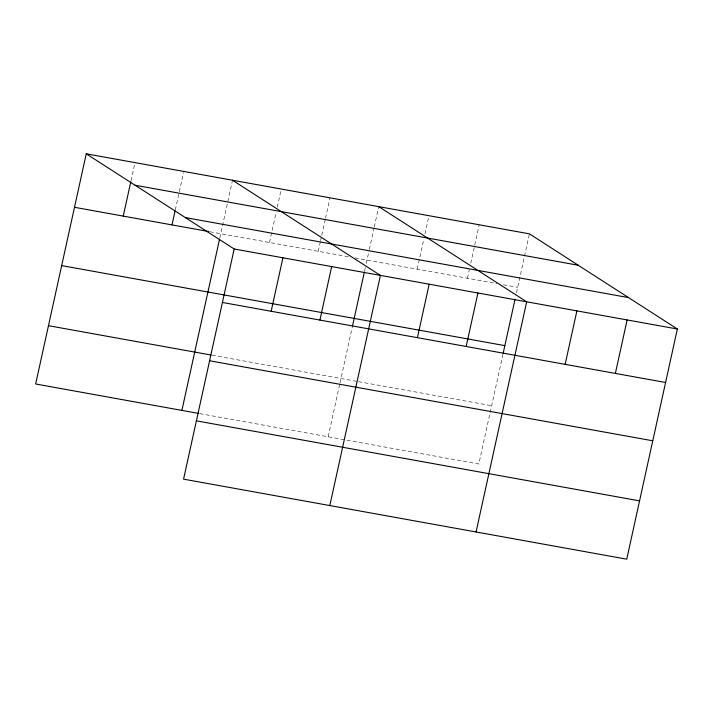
<?xml version="1.0" encoding="UTF-8"?>
<svg xmlns="http://www.w3.org/2000/svg" width="713" height="713" viewBox="0 0 713 713"><rect width="100%" height="100%" fill="white"/><g stroke="black" fill="none" stroke-linecap="round" stroke-linejoin="round"><path stroke-width="0.53" stroke-dasharray="3.56 2.67" d="M131.005 180.808L134.766 163.696M175.291 209.925L183.517 172.493M219.8 238.026L232.5 180.229M269.496 242.509L276.083 212.563M277.25 207.216L281.252 189.034M318.248 251.315L320.36 241.689M320.592 240.62L321.536 236.342M321.768 235.272L325.297 219.221M325.529 218.151L330.003 197.831M328.14 436.811L339.78 383.897M340.012 382.819L352.284 327.009M364.619 270.913L365.332 267.669M366.277 263.355L369.111 250.486M369.343 249.416L374.049 228.026M374.28 226.957L378.755 206.636M417.221 269.184L423.807 239.238M424.975 233.891L428.976 215.709M467.443 278.257L469.323 269.701M470.74 263.284L479.198 224.773M502.968 354.218L478.824 464.011L199.23 413.531M516.488 292.722L529.429 233.846M209.916 231.752L349.655 256.983M355.074 257.963L496.925 283.578M503.476 284.763L517.674 287.321M212.046 355.217L357.338 381.455M358.434 381.651L491.64 405.706"/><path stroke-width="1.07" d="M86.255 153.821L234.176 248.989L183.571 479.154L626.745 559.179L677.35 329.014L529.429 233.846L86.255 153.821L35.65 383.986L198.143 413.335M123.251 216.101L130.773 181.877M171.993 224.907L175.05 210.995M181.895 410.394L219.559 239.105M271.172 311.269L282.927 257.785M319.914 320.066L331.679 266.591M352.525 325.93L364.379 271.992M329.816 505.562L380.421 275.396L232.5 180.229M417.417 337.677L429.173 284.193M466.168 346.473L477.924 292.998M503.2 353.14L515.062 299.202M476.061 531.969L526.675 301.804L378.755 206.636M565.142 364.352L576.897 310.868M615.364 373.416L627.128 319.941M135.069 185.22L578.243 265.254M185.362 217.581L628.536 297.606M74.5 207.296L208.829 231.556M234.176 248.989L677.35 329.014M61.675 265.601L504.849 345.636M222.42 302.464L665.594 382.489M48.466 325.681L210.968 355.021M209.595 360.769L652.769 440.794M196.387 420.848L639.561 500.874"/></g></svg>
